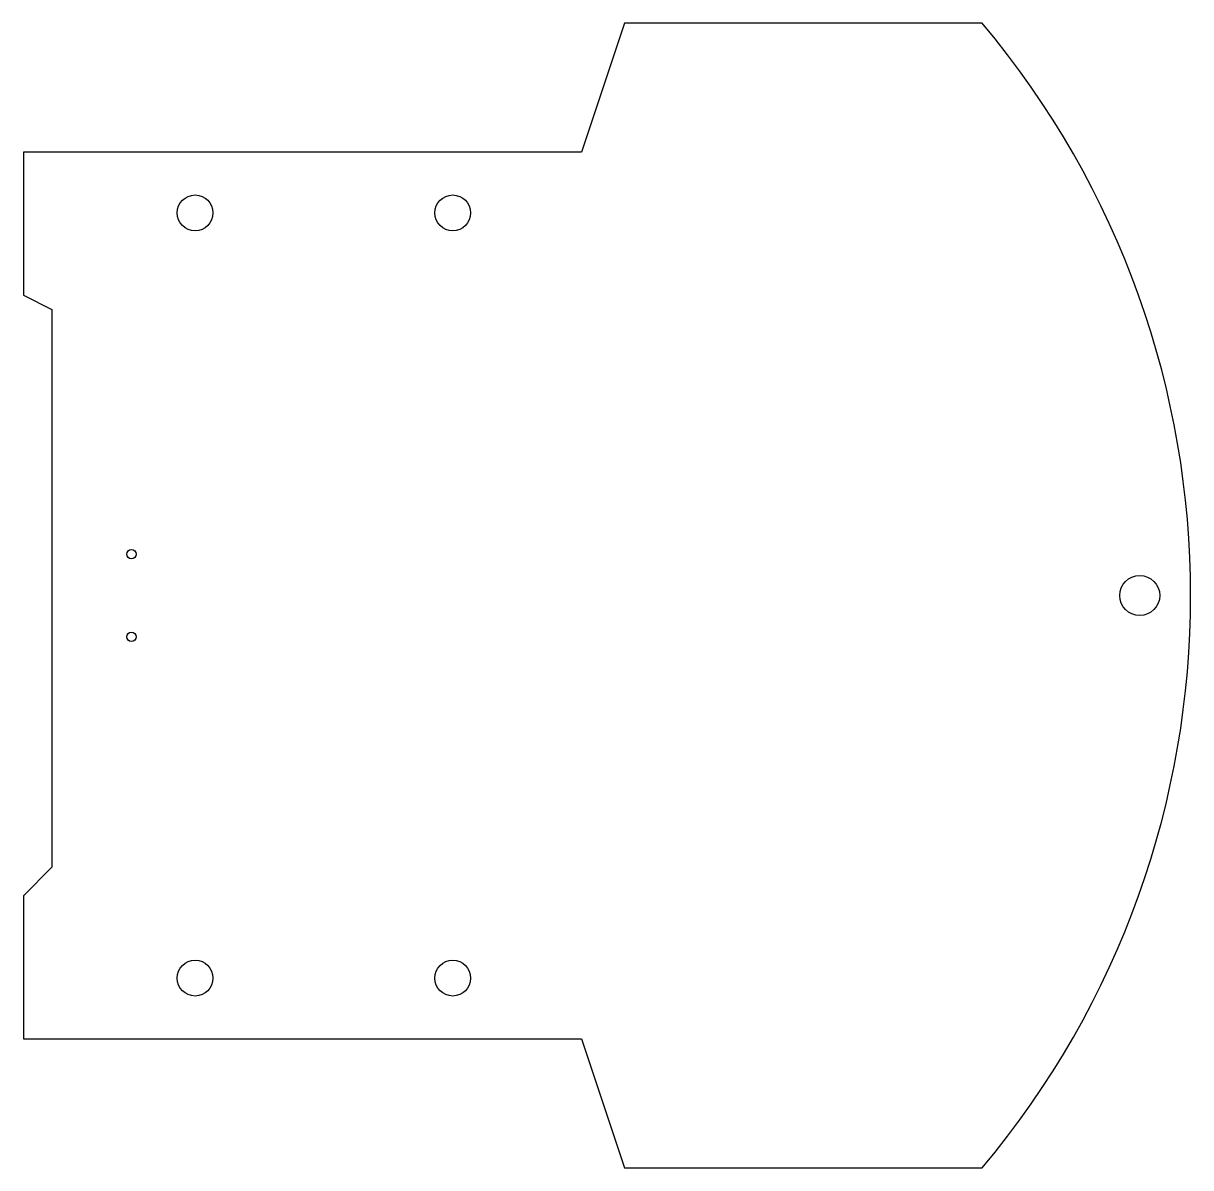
# Model space of a CAD drawing. Extents: x -2 to 79.6, y 0 to 80.
import ezdxf

# ---------------------------------------------------------------- set-up
doc = ezdxf.new("R2010")
doc.units = 0
doc.layers.add('20', color=31, linetype='CONTINUOUS')

msp = doc.modelspace()

# ---------------------------------------------------------------- linework, layer by layer
at = {"layer": '20'}
for p, q in [((40, 80), (37, 71)), ((41, 80), (40, 80)), ((65, 80), (41, 80)), ((37, 71), (-2, 71)), ((-2, 71), (-2, 61)), ((-2, 61), (0, 60)), ((0, 60), (0, 21)), ((0, 21), (-2, 19)), ((-2, 19), (-2, 9)), ((-2, 9), (37, 9)), ((37, 9), (40, 0)), ((40, 0), (65, 0))]:
    msp.add_line(p, q, dxfattribs=at)
for centre, radius in [((10, 66.75), 1.25), ((28, 66.75), 1.25), ((5.555, 42.89), 0.325), ((76, 40), 1.4), ((5.555, 37.11), 0.325), ((10, 13.25), 1.25), ((28, 13.25), 1.25)]:
    msp.add_circle(centre, radius, dxfattribs=at)
msp.add_arc((17.33, 40), 62.229, 320, 40, dxfattribs=at)

doc.saveas('drawing.dxf')
